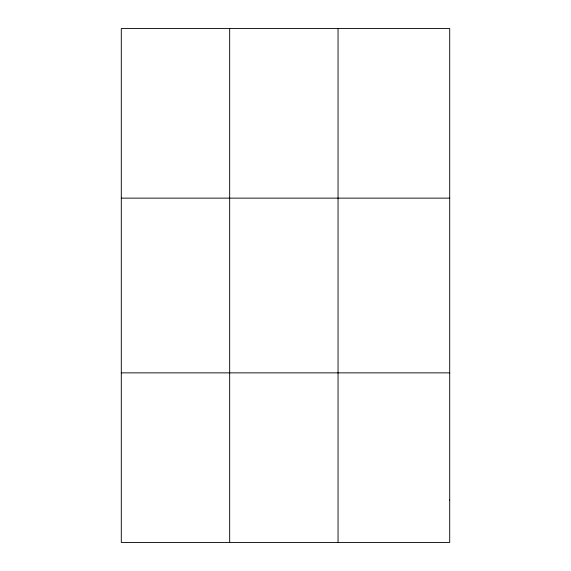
<?xml version="1.0" encoding="UTF-8"?>
<svg xmlns="http://www.w3.org/2000/svg" width="571" height="571" viewBox="0 0 571 571"><rect width="100%" height="100%" fill="white"/><g stroke="black" fill="none" stroke-linecap="round" stroke-linejoin="round"><path stroke-width="0.86" d="M229.67 28.55L229.67 542.45M338.046 28.55L338.046 542.45M121.295 198.137L449.705 198.137M121.295 372.863L449.705 372.863M449.705 500.053L449.705 542.45L121.295 542.45L121.295 28.55L449.705 28.55L449.705 500.053"/></g></svg>
